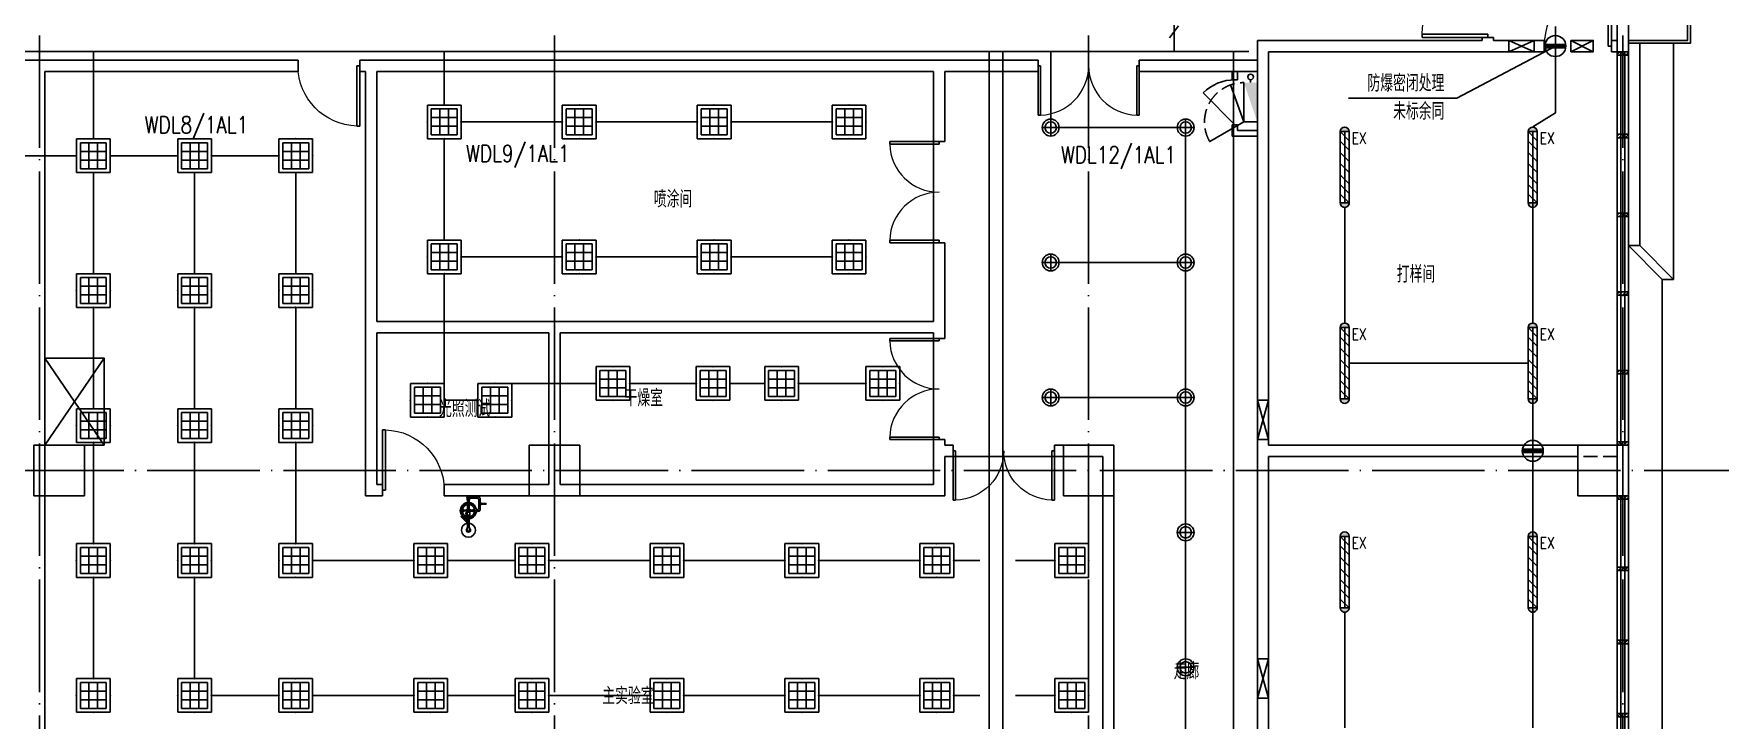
# Model space of a CAD drawing. Extents: x -621157 to 1764546, y -106808 to 741893.
# Drawn here: x 238240 to 268232, y 15558 to 27769 of the extents above; entities that cross this region are included whole.
import ezdxf
from ezdxf.enums import TextEntityAlignment as Align

# ---------------------------------------------------------------- set-up
doc = ezdxf.new("R2010")
doc.units = 0
doc.header["$LTSCALE"] = 1000
doc.header["$MEASUREMENT"] = 0
doc.linetypes.add('XREF-A-101-平面图_t3$0$DASH', pattern=[0.35, 0.25, -0.1])
doc.linetypes.add('XREF-A-101-平面图_t3$0$DOTE', pattern=[2.42, 2, -0.2, 0.02, -0.2])
for name, color, linetype in [('$TD_AUDIT_GENERATED_(12AB0F)', 3, 'Continuous'), ('0-底图', 7, 'Continuous'), ('A-吊顶图及精装修区域', 7, 'Continuous'), ('E-SIG_TEXT', 2, 'Continuous'), ('EL_LUMI', 3, 'Continuous'), ('EQUIP-照明', 3, 'Continuous'), ('I-LIGHT', 3, 'Continuous'), ('SIG_TEXT', 2, 'Continuous'), ('TEL_TEXT', 7, 'Continuous'), ('WIRE-动力', 130, 'Continuous'), ('WIRE-照明', 4, 'Continuous'), ('XREF-A-101-平面图_t3$0$1212121', 8, 'Continuous'), ('XREF-A-101-平面图_t3$0$A-COLUMN', 8, 'Continuous'), ('XREF-A-101-平面图_t3$0$A-DOTE', 8, 'Continuous'), ('XREF-A-101-平面图_t3$0$A-ROOM-CH', 8, 'Continuous'), ('XREF-A-101-平面图_t3$0$A-SEE', 8, 'Continuous'), ('XREF-A-101-平面图_t3$0$A-SURFACE', 8, 'Continuous'), ('XREF-A-101-平面图_t3$0$A-WALL', 8, 'Continuous'), ('XREF-A-101-平面图_t3$0$A-WALL-FILL', 8, 'Continuous'), ('XREF-A-101-平面图_t3$0$A-WINDOW', 8, 'Continuous'), ('XREF-A-101-平面图_t3$0$GROUND', 8, 'Continuous'), ('XREF-A-101-平面图_t3$0$I-WALL-GYPSUM', 8, 'Continuous'), ('XREF-A-101-平面图_t3$0$M-HOLE', 8, 'Continuous'), ('XREF-A-101-平面图_t3$0$P-EQUIPMENT', 8, 'Continuous'), ('XREF-A-101-平面图_t3$0$家具-实验室家具', 8, 'Continuous'), ('XREF-A-101-平面图_t3$0$水-尺寸', 8, 'Continuous')]:
    doc.layers.add(name, color=color, linetype=linetype)
doc.styles.add('_HZDXC', font='romans.shx', dxfattribs={"width": 0.8, "bigfont": 'HZDXC.shx'})
doc.styles.add('_TEL_DIM', font='SIMPLEX', dxfattribs={"width": 0.8, "height": 3.5, "bigfont": 'HZTXT'})
doc.styles.add('DIM_FONT', font='ROMANS', dxfattribs={"width": 0.8, "bigfont": 'HZDXC'})
doc.styles.get("Standard").update_dxf_attribs({"font": 'romans.shx', "bigfont": 'HZDXC.SHX'})
doc.styles.add('XREF-A-101-平面图_t3$0$-HZDXCROMANS', font='ROMANS.shx', dxfattribs={"bigfont": 'HZDXC.shx'})
doc.styles.add('XZC', font='SIMPLEX.SHX', dxfattribs={"width": 0.7, "bigfont": 'hztxt.shx'})
doc.linetypes.add('Ground', pattern='A,0.75,-0.125,[135,sr.shx,S=0.1,R=0,X=-0.15,Y=0],0.125,-0.125', length=1.125)
doc.linetypes.add('LED_LINE', pattern='A,12.7,-5.08,["LED",XZC,S=2.54,R=0,X=-2.54,Y=-1.27],-6.35', length=24.13)
doc.dimstyles.get("Standard").update_dxf_attribs({"dimscale": 100, "dimtxt": 3.5, "dimasz": 1, "dimexe": 2.5, "dimexo": 3, "dimgap": 1.5, "dimtad": 1, "dimdec": 0, "dimzin": 0, "dimdsep": 46, "dimtxsty": 'Standard', "dimblk": 'ARCHTICK', "dimcen": 0.09, "dimadec": 0, "dimazin": 0, "dimtfac": 1, "dimtdec": 0, "dimtix": 1, "dimtmove": 2, "dimatfit": 3, "dimfxl": 0, "dimtolj": 1, "dimtzin": 0, "dimarcsym": 0})

# ---------------------------------------------------------------- blocks, each defined once
blk = doc.blocks.new('XREF-A-101-平面图_t3$0$轴网')
at = {"layer": 'XREF-A-101-平面图_t3$0$A-DOTE', "linetype": 'XREF-A-101-平面图_t3$0$DOTE'}
for p, q in [((38340, -3300), (38340, 43300)), ((47500, -3300), (47500, 43300)), ((57000, -3300), (57000, 43300)), ((66500, -3300), (66500, 43300)), ((-3300, 20000), (69800, 20000))]:
    blk.add_line(p, q, dxfattribs=at)
blk = doc.blocks.new('XREF-A-101-平面图_t3$0$ROOM')
at = {"layer": 'XREF-A-101-平面图_t3$0$A-ROOM-CH', "style": 'XREF-A-101-平面图_t3$0$-HZDXCROMANS', "width": 0.6}
for tag, p in [('中文房间名称', (0, -1000)), ('英文房间名称', (0, -1500))]:
    blk.add_attdef(tag, text='', height=300, dxfattribs=at).set_placement(p, align=Align.CENTER)
blk = doc.blocks.new('XREF-A-101-平面图_t3$0$柱网1F')
at = {"layer": 'XREF-A-101-平面图_t3$0$A-COLUMN'}
for points in [[(38240, -20450), (39140, -20450), (39140, -19550), (38240, -19550)], [(47050, -20450), (47950, -20450), (47950, -19550), (47050, -19550)], [(56550, -20450), (57450, -20450), (57450, -19550), (56550, -19550)], [(65700, -20450), (66600, -20450), (66600, -19550), (65700, -19550)]]:
    blk.add_lwpolyline(points, close=True, dxfattribs=at)
blk = doc.blocks.new('_ArchTick')
at = {"color": 0, "linetype": 'ByBlock', "const_width": 0.4}
blk.add_lwpolyline([(-0.5, -0.5), (0.5, 0.5)], dxfattribs=at)
blk = doc.blocks.new('*D25423')
at = {"layer": 'Defpoints', "color": 0}
blk.add_point((0, 0), dxfattribs=at)
blk.add_point((0, 0), dxfattribs=at)
blk.add_point((0, 0), dxfattribs=at)
blk.add_point((0, 0), dxfattribs=at)
at = {"layer": 'XREF-A-101-平面图_t3$0$水-尺寸', "color": 0, "linetype": 'ByBlock', "lineweight": -2}
blk.add_line((0, 300), (0, 250), dxfattribs=at)
blk.add_line((0, 300), (0, 250), dxfattribs=at)
blk.add_arc((0, 0), 0, 180, 180, dxfattribs=at)
at = {"layer": 'XREF-A-101-平面图_t3$0$水-尺寸', "color": 0, "linetype": 'ByBlock', "lineweight": -2, "xscale": 100, "yscale": 100, "zscale": 100}
for rotation in [90, 90.00000000000001]:
    blk.add_blockref('_ArchTick', (0, 0), dxfattribs=dict(at, rotation=rotation))
at = {"layer": 'XREF-A-101-平面图_t3$0$水-尺寸', "color": 0, "insert": (0, 0), "char_height": 350, "attachment_point": 5}
blk.add_mtext('\\A1;0%%d', dxfattribs=at)
blk = doc.blocks.new('XREF-A-101-平面图_t3$0$G$C869EB286')
at = {"layer": 'XREF-A-101-平面图_t3$0$A-WINDOW'}
h = blk.add_hatch(dxfattribs=at)
h.set_pattern_fill('ANSI31', color=256, scale=25)
h.set_pattern_definition([(45, (-143.957, -89940), (-28.0633, 28.0633), [])])
h.paths.add_polyline_path([(0, 60), (200, 60), (200, 0), (0, 0)])
blk.add_lwpolyline([(0, 60), (200, 60), (200, 0), (0, 0)], close=True, dxfattribs=at)
blk = doc.blocks.new('XREF-A-101-平面图_t3$0$Shower_plan')
at = {"layer": 'XREF-A-101-平面图_t3$0$1212121'}
for p, q in [((-94, -290), (-90, -290)), ((-20, -112), (-20, -94)), ((-16, -314), (-16, -120)), ((16, -314), (16, -120)), ((20, -112), (20, -94)), ((160, -297), (160, -321)), ((164, -90), (164, -66)), ((184, -114), (208, -114)), ((184, -274), (208, -274)), ((212, -177), (208, -177)), ((212, -199), (208, -199)), ((215, -184), (220, -184)), ((215, -193), (220, -193)), ((-75, -301), (-18, -302)), ((-75, -315), (-22, -315)), ((-34, -355), (-31, -355)), ((-34, -361), (-31, -361)), ((-16, -607), (-16, -396)), ((16, -607), (16, -396)), ((75, -302), (17, -302)), ((75, -316), (22, -316)), ((94, -327), (90, -327))]:
    blk.add_line(p, q, dxfattribs=at)
for points in [[(-111, -308, -0.092425), (-109, -301, -0.095768), (-106, -295, -0.100909), (-101, -292, -0.104872), (-94, -290, -0.001591), (-94, -290, -0.100909)], [(143, -321), (184, -321, 0.414214), (208, -297), (208, -90, 0.414214), (184, -66), (23, -66)], [(143, -297), (160, -297, 0.414214), (184, -273), (184, -114, 0.414214), (160, -90), (23, -90)], [(92, -292, -0.034962), (94, -292, -0.104872), (100, -293, -0.100909), (106, -297, -0.095768), (109, -303, -0.092425), (110, -310, -0.092425)], [(-16, -530), (-128, -419, -1), (-122, -414)], [(-122, -414), (-53, -483, -1)], [(-93, -325, -0.034962), (-95, -325, -0.104872), (-101, -324, -0.100909), (-106, -320, -0.095768), (-110, -314, -0.092425), (-111, -308, -0.092425)], [(-37, -491), (-54, -491, -1), (-54, -483), (-37, -483)], [(-45, -491), (-16, -519, -1)], [(-37, -349, 0.153738), (-38, -347), (-43, -347, 0.078248), (-44, -349), (-44, -364, 0.153738), (-43, -367), (-38, -367, 0.153738), (-37, -364)], [(-23, -388), (-23, -395, 0.154019), (-19, -396), (19, -396, 0.154019), (23, -395), (23, -388)], [(110, -310, -0.092425), (109, -316, -0.095768), (105, -322, -0.100909), (100, -326, -0.104872), (94, -327, -0.001591), (94, -327, -0.100909)]]:
    blk.add_lwpolyline(points, format="xyb", dxfattribs=at)
for points in [[(-106, -308, -0.092425), (-105, -301, -0.095768), (-102, -295, -0.100909), (-96, -292, -0.104872), (-90, -290, -0.104872), (-84, -292, -0.100909), (-79, -296, -0.095768), (-75, -301, -0.092425), (-74, -308, -0.092425), (-75, -315, -0.095768), (-79, -320, -0.100909), (-84, -324, -0.104872), (-90, -325, -0.104872), (-97, -324, -0.100909), (-102, -320, -0.095768), (-105, -314, -0.092425)], [(106, -310, -0.092425), (105, -316, -0.095768), (101, -322, -0.100909), (96, -326, -0.104872), (90, -327, -0.104872), (84, -325, -0.100909), (78, -322, -0.095768), (75, -316, -0.092425), (74, -309, -0.092425), (75, -303, -0.095768), (78, -297, -0.100909), (84, -293, -0.104872), (90, -292, -0.104872), (96, -293, -0.100909), (101, -297, -0.095768), (105, -303, -0.092425)], [(221, -201), (229, -201, 0.414214), (231, -199), (231, -194, -0.414214), (232, -193), (313, -193, 0.414214), (313, -192), (313, -185, 0.414214), (313, -184), (232, -184, -0.414214), (231, -183), (231, -177, 0.414214), (229, -176), (221, -176, 0.414214), (220, -177), (220, -199, 0.414214)], [(-20, -657), (-20, -607), (20, -607), (20, -657, -1)]]:
    blk.add_lwpolyline(points, format="xyb", close=True, dxfattribs=at)
for points in [[(-22, -120), (-22, -112), (22, -112), (22, -120)], [(-37, -500), (-34, -500), (-34, -346), (-37, -346)], [(24, -388), (-24, -388), (-24, -338), (-22, -336), (22, -336), (24, -338)]]:
    blk.add_lwpolyline(points, close=True, dxfattribs=at)
for points in [[(212, -177), (214, -177), (215, -179), (215, -198), (214, -199)], [(212, -199), (214, -199), (215, -198), (215, -179), (214, -177)], [(-34, -491), (-28, -491), (-28, -483), (-34, -483)], [(-24, -371), (-31, -371), (-31, -346), (-24, -346)], [(-22, -336), (-22, -314), (22, -314), (22, -336)], [(-31, -657), (-20, -637)], [(20, -637), (31, -657), (16, -684), (-16, -684), (-31, -657)]]:
    blk.add_lwpolyline(points, dxfattribs=at)
for centre, radius in [((0, -78), 26.3), ((0, -78), 16.4), ((-60, -481), 3.91)]:
    blk.add_circle(centre, radius, dxfattribs=at)
for centre, radius, start, end in [((0, -309), 144, 96.5663, 263.4343), ((0, -309), 139, 96.804, 263.1966), ((0, -309), 111, 98.3801, 261.6205), ((0, -309), 36, 116.7475, 168.6934), ((0, -309), 18.8, 149.7809, 195.9711), ((0, -309), 144, 276.5663, 83.4343), ((0, -309), 139, 276.804, 83.1966), ((0, -309), 111, 278.6256, 81.375), ((0, -309), 36, 10.3072, 62.4104), ((0, -657), 125, 97.5816, 82.419), ((0, -309), 36, 190.3072, 231.764), ((0, -309), 18.8, 344.0295, 27.2237), ((0, -309), 36, 308.7702, 348.6934), ((0, -657), 37.5, 121.3804, 58.6121)]:
    blk.add_arc(centre, radius, start, end, dxfattribs=at)
blk = doc.blocks.new('XREF-A-101-平面图_t3$0$G$C45C07046')
at = {"layer": 'XREF-A-101-平面图_t3$0$家具-实验室家具', "color": 252, "rotation": 1.293952563271051e-08}
blk.add_blockref('XREF-A-101-平面图_t3$0$Shower_plan', (145970, 19596), dxfattribs=at)
blk = doc.blocks.new('XREF-A-101-平面图_t3$0$G$CBCE2A1B7')
at = {"layer": 'XREF-A-101-平面图_t3$0$A-SEE'}
blk.add_lwpolyline([(39490, 20450), (38440, 20450), (38440, 22000), (39490, 22000)], close=True, dxfattribs=at)
for points in [[(39490, 22000), (38440, 20450)], [(38440, 22000), (39490, 20450)]]:
    blk.add_lwpolyline(points, dxfattribs=at)
blk = doc.blocks.new('XREF-A-101-平面图_t3$0$WINDOW2DLIB$SYSLIB$00000001')
at = {"color": 0}
for points in [[(-0.5, 0.5), (-0.5, -0.5)], [(-0.5, 0.5), (0.5, 0.5)], [(0.5, -0.5), (0.5, 0.5)], [(0.5, 0.1667), (-0.5, 0.1667)], [(0.5, -0.1667), (-0.5, -0.1667)], [(-0.5, -0.5), (0.5, -0.5)]]:
    blk.add_lwpolyline(points, dxfattribs=at)
blk = doc.blocks.new('XREF-A-101-平面图_t3$0$DOOR2DLIB$SYSLIB$00000107')
at = {"color": 0}
for p, q in [((0.45, 0.975), (0.5, 0.975)), ((0.45, 0), (0.45, 0.975)), ((0.5, 0), (0.5, 0.975)), ((0.5, 0), (0.45, 0))]:
    blk.add_line(p, q, dxfattribs=at)
at = {"color": 0, "lineweight": 13}
blk.add_arc((0.475, 0), 0.975, 91.4693, 180, dxfattribs=at)
blk = doc.blocks.new('XREF-A-101-平面图_t3$0$DOOR2DLIB$SYSLIB$00000108')
at = {"color": 0}
for p, q in [((-0.5, 0), (-0.5, 0.4875)), ((-0.475, 0.4875), (-0.5, 0.4875)), ((-0.475, 0), (-0.475, 0.4875)), ((0.475, 0), (0.475, 0.4875)), ((0.475, 0.4875), (0.5, 0.4875)), ((0.5, 0), (0.5, 0.4875)), ((-0.5, 0), (-0.475, 0)), ((0.5, 0), (0.475, 0))]:
    blk.add_line(p, q, dxfattribs=at)
at = {"color": 0, "lineweight": 13}
for centre, start, end in [((-0.4875, 0), 0, 88.53072), ((0.4875, 0), 91.46928, 180)]:
    blk.add_arc(centre, 0.4875, start, end, dxfattribs=at)
blk = doc.blocks.new('XREF-A-101-平面图_t3$0$DOOR2DLIB$SYSLIB$00000101')
at = {"color": 0}
blk.add_line((0.5, 0), (-0.207, 0.707), dxfattribs=at)
blk.add_arc((0.5, 0), 1, 135, 180, dxfattribs=at)
blk = doc.blocks.new('筒灯')
at = {"color": 8}
for p, q in [((150, 0), (-150, 0)), ((0, 150), (0, -150))]:
    blk.add_line(p, q, dxfattribs=at)
blk.add_circle((0, 0), 150)
blk.add_circle((0, 0), 102, dxfattribs=at)
blk = doc.blocks.new('A$C6C935D90')
at = {"layer": 'WIRE-动力'}
blk.add_hatch(color=2, dxfattribs=at).paths.add_polyline_path([(-44, 181), (44, 181), (44, -181), (-44, -181)])
at = {"layer": 'WIRE-动力', "color": 2}
blk.add_circle((0, 0), 186, dxfattribs=at)
blk = doc.blocks.new('冷库专用灯')
h = blk.add_hatch(color=251)
h.paths.add_polyline_path([(-635, 80, 1), (-635, -80)])
h.paths.add_polyline_path([(635, 80), (635, -80, 1)])
for p, q in [((635, 80), (-635, 80)), ((-635, -80), (-635, 80)), ((635, 0), (-635, 0)), ((635, -80), (635, 80)), ((-635, -80), (635, -80))]:
    blk.add_line(p, q)
at = {"color": 7}
for p, q in [((-635, -80), (-470, 80)), ((-465, -80), (-305, 80)), ((-265, -80), (-105, 80)), ((-65, -80), (95, 80)), ((135, -80), (295, 80)), ((305, -80), (465, 80)), ((480, -80), (635, 80))]:
    blk.add_line(p, q, dxfattribs=at)
for centre, start, end in [((-635, 0), 90, 270), ((635, 0), 270, 90)]:
    blk.add_arc(centre, 80, start, end)
at = {"layer": 'EL_LUMI', "color": 251}
for centre, start, end in [((-635, 0), 358.2898, 0), ((635, 0), 180, 181.9869)]:
    blk.add_arc(centre, 80, start, end, dxfattribs=at)
blk = doc.blocks.new('$equip$00001153')
for p, q in [((-0.5, 0.5), (0.5, 0.5)), ((-0.5, -0.5), (-0.5, 0.5)), ((0.5, 0.5), (0.5, -0.5)), ((-0.385, 0.385), (0.385, 0.385)), ((-0.385, -0.385), (-0.385, 0.385)), ((-0.385, 0.128), (0.385, 0.128)), ((-0.129, 0.385), (-0.129, -0.385)), ((0.128, 0.385), (0.128, -0.385)), ((0.385, 0.385), (0.385, -0.385)), ((-0.385, -0.129), (0.385, -0.129)), ((0.385, -0.385), (-0.385, -0.385)), ((0.5, -0.5), (-0.5, -0.5))]:
    blk.add_line(p, q)
for p in [(0, 0.5), (-0.5, 0), (0.5, 0), (0, -0.5)]:
    blk.add_point(p)
at = {"layer": 'TEL_TEXT', "style": '_TEL_DIM', "flags": 1}
blk.add_attdef('A', text='', height=0.00002, dxfattribs=at).set_placement((0, 0), align=Align.MIDDLE_CENTER)
blk = doc.blocks.new('G$C47A28A43')
at = {"layer": 'EQUIP-照明', "xscale": 600.000000002794, "yscale": 600.0000000027358, "zscale": 600.0000000027285}
for p in [(45540, -13800), (47940, -13800), (50340, -13800), (52740, -13800), (39300, -14400), (41100, -14400), (42900, -14400), (45540, -16200), (47940, -16200), (50340, -16200), (52740, -16200), (39300, -16800), (41100, -16800), (42900, -16800), (48540, -18450), (50321, -18450), (51540, -18450), (53340, -18450), (45240, -18750), (46440, -18750), (39300, -19200), (41100, -19200), (42900, -19200), (39300, -21600), (41100, -21600), (42900, -21600), (45300, -21600), (47100, -21600), (49500, -21600), (51900, -21600), (54300, -21600), (56700, -21600), (39300, -24000), (41100, -24000), (42900, -24000), (45300, -24000), (47100, -24000), (49500, -24000), (51900, -24000), (54300, -24000), (56700, -24000)]:
    blk.add_blockref('$equip$00001153', p, dxfattribs=at)
blk = doc.blocks.new('XREF-A-101-平面图_t3$0$单出口消火栓新')
for p, q in [((-240, 700), (-846.2, 1050)), ((-479.4, 42.2), (-240, 700)), ((-240, 0), (-240, 700)), ((-240, 700), (0, 700))]:
    blk.add_line(p, q)
at = {"color": 0, "linetype": 'XREF-A-101-平面图_t3$0$DASH'}
blk.add_arc((-240, 700), 700, 150, 270, dxfattribs=at)
blk.add_solid([(-240, 0), (0, 0), (0, 700)])
at = {"layer": 'XREF-A-101-平面图_t3$0$水-尺寸', "linetype": 'ByBlock'}
dim = blk.add_angular_dim_3p(base=(0, 0), center=(0, 0), p1=(0, 0), p2=(0, 0), dimstyle='Standard', dxfattribs=at)
dim.commit()
dim.dimension.update_dxf_attribs({"geometry": '*D25423', "text_midpoint": (0, 0)})
blk = doc.blocks.new('*U25256')
at = {"layer": 'XREF-A-101-平面图_t3$0$P-EQUIPMENT', "color": 10}
blk.add_line((0, 120), (50, 120), dxfattribs=at)
at = {"layer": 'XREF-A-101-平面图_t3$0$P-EQUIPMENT'}
blk.add_circle((100, 120), 50, dxfattribs=at)
at = {"layer": 'XREF-A-101-平面图_t3$0$P-EQUIPMENT', "xscale": -1, "rotation": 90}
blk.add_blockref('XREF-A-101-平面图_t3$0$单出口消火栓新', (0, 0), dxfattribs=at)
blk = doc.blocks.new('XREF-A-101-平面图_t3$0$G$C156FCA62')
at = {"layer": 'XREF-A-101-平面图_t3$0$P-EQUIPMENT', "rotation": 90.00000000000001}
blk.add_blockref('*U25256', (60000, 26900), dxfattribs=at)
blk = doc.blocks.new('*U25374')
at = {"layer": 'XREF-A-101-平面图_t3$0$P-EQUIPMENT', "color": 10}
blk.add_line((0, 120), (50, 120), dxfattribs=at)
at = {"layer": 'XREF-A-101-平面图_t3$0$P-EQUIPMENT'}
blk.add_circle((100, 120), 50, dxfattribs=at)
at = {"layer": 'XREF-A-101-平面图_t3$0$P-EQUIPMENT', "xscale": -1, "rotation": 90}
blk.add_blockref('XREF-A-101-平面图_t3$0$单出口消火栓新', (0, 0), dxfattribs=at)
blk = doc.blocks.new('XREF-A-101-平面图_t3$0$G$C646F86AA')
at = {"layer": 'XREF-A-101-平面图_t3$0$P-EQUIPMENT', "rotation": 90.00000000000001}
blk.add_blockref('*U25374', (60000, 26900), dxfattribs=at)
blk = doc.blocks.new('XREF-A-101-平面图_t3')
at = {"layer": 'XREF-A-101-平面图_t3$0$A-SEE', "linetype": 'XREF-A-101-平面图_t3$0$DASH'}
blk.add_lwpolyline([(247200, 41200), (247200, 41200), (267700, 41200), (267700, 27600), (267700, 27600)], dxfattribs=at)
blk.add_lwpolyline([(260200, 12250), (266400, 12250), (266400, 20250), (260200, 20250)], close=True, dxfattribs=at)
at = {"layer": 'XREF-A-101-平面图_t3$0$A-SURFACE'}
for points in [[(266600, 27600), (267700, 27600), (267700, 28200), (266600, 30500), (266400, 30500), (266400, 30450)], [(266600, 27650), (267650, 27650), (267650, 28189), (266568, 30450), (266450, 30450)]]:
    blk.add_lwpolyline(points, dxfattribs=at)
at = {"layer": 'XREF-A-101-平面图_t3$0$A-WALL'}
for p, q in [((260000, 27200), (260000, 27650)), ((260000, 27650), (264000, 27650)), ((264000, 27700), (264000, 27650)), ((264200, 27700), (264200, 27650)), ((264200, 27650), (265100, 27650)), ((266300, 27650), (266400, 27650)), ((266400, 27650), (266400, 27450)), ((234650, 27300), (238340, 27300)), ((238340, 27300), (242940, 27300)), ((244040, 27300), (244240, 27300)), ((244240, 27300), (254340, 27300)), ((254340, 27300), (256100, 27300)), ((257900, 27300), (260000, 27300)), ((260200, 27200), (260200, 27450)), ((260200, 27450), (264100, 27450)), ((264100, 27450), (265100, 27450)), ((266300, 27450), (266400, 27450)), ((238440, 23950), (238440, 27100)), ((238440, 27100), (242940, 27100)), ((244040, 27100), (244140, 27100)), ((244140, 22550), (244140, 27100)), ((244340, 22650), (244340, 27100)), ((244340, 27100), (254240, 27100)), ((254240, 27100), (254240, 25850)), ((254440, 27100), (256100, 27100)), ((254440, 27100), (254440, 25850)), ((257900, 27100), (260000, 27100)), ((260000, 20350), (260000, 27200)), ((260200, 20450), (260200, 27200)), ((254240, 24050), (254240, 22650)), ((254440, 24050), (254440, 22550)), ((238440, 14700), (238440, 23950)), ((244140, 19550), (244140, 22550)), ((244340, 22650), (247500, 22650)), ((247500, 22650), (254240, 22650)), ((254440, 22550), (254440, 22350)), ((244340, 19750), (244340, 22450)), ((244340, 22450), (247400, 22450)), ((247400, 19750), (247400, 22450)), ((247600, 22450), (254240, 22450)), ((247600, 19750), (247600, 22450)), ((254240, 22450), (254240, 22350)), ((254240, 20550), (254240, 20350)), ((254440, 20550), (254440, 20450)), ((254440, 20450), (254590, 20450)), ((256390, 20450), (257450, 20450)), ((257450, 20450), (257450, 9550)), ((265700, 20450), (260200, 20450)), ((265700, 20250), (265700, 20450)), ((254240, 20350), (254240, 19750)), ((254440, 20250), (254590, 20250)), ((254440, 20250), (254440, 19550)), ((256390, 20250), (257250, 20250)), ((257250, 20250), (257250, 9750)), ((260000, 12150), (260000, 20350)), ((265700, 20250), (260200, 20250)), ((260200, 12250), (260200, 20250)), ((244140, 19550), (244440, 19550)), ((244340, 19750), (244440, 19750)), ((245540, 19750), (247400, 19750)), ((245540, 19550), (247500, 19550)), ((247500, 19550), (254440, 19550)), ((247600, 19750), (254240, 19750))]:
    blk.add_line(p, q, dxfattribs=at)
for points in [[(264200, 27700), (264000, 27700)], [(265100, 27650), (265100, 27450)], [(266300, 27650), (266300, 27450)], [(242940, 27300), (242940, 27100)], [(244040, 27300), (244040, 27100)], [(256100, 27300), (256100, 27100)], [(257900, 27300), (257900, 27100)], [(254440, 25850), (254240, 25850)], [(254440, 24050), (254240, 24050)], [(254440, 22350), (254240, 22350)], [(254440, 20550), (254240, 20550)], [(254590, 20450), (254590, 20250)], [(256390, 20450), (256390, 20250)], [(244440, 19750), (244440, 19550)], [(245540, 19750), (245540, 19550)]]:
    blk.add_lwpolyline(points, dxfattribs=at)
at = {"layer": 'XREF-A-101-平面图_t3$0$A-WALL-FILL', "color": 171}
for p, q in [((266400, 27450), (266400, 30500)), ((266600, 27450), (266600, 30500)), ((266400, 19550), (266400, 20450)), ((266600, 19550), (266600, 20450))]:
    blk.add_line(p, q, dxfattribs=at)
for points in [[(266400, 27450), (266600, 27450)], [(266400, 20450), (266600, 20450)], [(266400, 19550), (266600, 19550)]]:
    blk.add_lwpolyline(points, dxfattribs=at)
at = {"layer": 'XREF-A-101-平面图_t3$0$A-WINDOW'}
for p, q in [((254240, 25850), (254240, 24050)), ((254240, 22350), (254240, 20550)), ((254590, 20250), (256390, 20250))]:
    blk.add_line(p, q, dxfattribs=at)
at = {"layer": 'XREF-A-101-平面图_t3$0$GROUND'}
for p, q in [((266800, 27600), (266800, 24000)), ((267400, 27600), (266800, 27600)), ((267400, 27600), (267400, 23400)), ((266800, 24000), (266600, 24000)), ((266600, 24000), (266600, 4250)), ((267200, 23400), (266600, 24000)), ((267400, 23400), (266800, 24000)), ((267400, 23400), (267200, 23400)), ((267200, 23400), (267200, 4850))]:
    blk.add_line(p, q, dxfattribs=at)
at = {"layer": 'XREF-A-101-平面图_t3$0$I-WALL-GYPSUM'}
for p, q in [((259550, 26950), (259550, 27100)), ((259550, 27100), (259650, 27100)), ((259650, 26950), (259650, 27100)), ((259550, 25950), (259550, 26150)), ((259650, 26050), (259650, 26150)), ((260000, 25950), (259550, 25950)), ((260000, 26050), (259650, 26050)), ((260000, 25950), (260000, 26050))]:
    blk.add_line(p, q, dxfattribs=at)
for points in [[(259550, 26950), (259650, 26950)], [(259550, 26150), (259650, 26150)]]:
    blk.add_lwpolyline(points, dxfattribs=at)
at = {"layer": 'XREF-A-101-平面图_t3$0$M-HOLE'}
for points in [[(264475, 27450), (264925, 27450), (264925, 27650), (264475, 27650)], [(265575, 27650), (265975, 27650), (265975, 27450), (265575, 27450)], [(260200, 20550), (260200, 21250), (260000, 21250), (260000, 20550)], [(260200, 15950), (260200, 16650), (260000, 16650), (260000, 15950)]]:
    blk.add_lwpolyline(points, close=True, dxfattribs=at)
for points in [[(264475, 27650), (264925, 27450)], [(264925, 27650), (264475, 27450)], [(265575, 27450), (265975, 27650)], [(265575, 27650), (265975, 27450)], [(260000, 20550), (260200, 21250)], [(260000, 21250), (260200, 20550)], [(260000, 15950), (260200, 16650)], [(260000, 16650), (260200, 15950)]]:
    blk.add_lwpolyline(points, dxfattribs=at)
for name, p in [('XREF-A-101-平面图_t3$0$G$C156FCA62', (200000, 0)), ('XREF-A-101-平面图_t3$0$G$C646F86AA', (200000, 0)), ('XREF-A-101-平面图_t3$0$G$C646F86AA', (200000, 0)), ('XREF-A-101-平面图_t3$0$G$C45C07046', (100000, 0)), ('XREF-A-101-平面图_t3$0$G$CBCE2A1B7', (200000, 0))]:
    blk.add_blockref(name, p)
at = {"layer": 'XREF-A-101-平面图_t3$0$A-COLUMN'}
blk.add_blockref('XREF-A-101-平面图_t3$0$柱网1F', (200000, 40000), dxfattribs=at)
at = {"layer": 'XREF-A-101-平面图_t3$0$A-DOTE'}
blk.add_blockref('XREF-A-101-平面图_t3$0$轴网', (200000, 0), dxfattribs=at)
at = {"layer": 'XREF-A-101-平面图_t3$0$A-ROOM-CH'}
ref = blk.add_blockref('XREF-A-101-平面图_t3$0$ROOM', (249609, 25678), dxfattribs=at)
ref.add_attrib('中文房间名称', '喷涂间', dxfattribs={"height": 300, "style": 'XREF-A-101-平面图_t3$0$-HZDXCROMANS', "width": 0.8}).set_placement((249609, 24678), align=Align.CENTER)
ref = blk.add_blockref('XREF-A-101-平面图_t3$0$ROOM', (262821, 24341), dxfattribs=at)
ref.add_attrib('中文房间名称', '打样间', dxfattribs={"height": 300, "style": 'XREF-A-101-平面图_t3$0$-HZDXCROMANS', "width": 0.8}).set_placement((262821, 23341), align=Align.CENTER)
ref = blk.add_blockref('XREF-A-101-平面图_t3$0$ROOM', (249088, 22140), dxfattribs=at)
ref.add_attrib('中文房间名称', '干燥室', dxfattribs={"height": 300, "style": 'XREF-A-101-平面图_t3$0$-HZDXCROMANS', "width": 0.8}).set_placement((249088, 21140), align=Align.CENTER)
ref = blk.add_blockref('XREF-A-101-平面图_t3$0$ROOM', (245903, 21952), dxfattribs=at)
ref.add_attrib('中文房间名称', '光照测试', dxfattribs={"height": 300, "style": 'XREF-A-101-平面图_t3$0$-HZDXCROMANS', "width": 0.8}).set_placement((245903, 20952), align=Align.CENTER)
ref = blk.add_blockref('XREF-A-101-平面图_t3$0$ROOM', (258742, 17284), dxfattribs=at)
ref.add_attrib('中文房间名称', '走廊', dxfattribs={"height": 300, "style": 'XREF-A-101-平面图_t3$0$-HZDXCROMANS', "width": 0.8}).set_placement((258742, 16284), align=Align.CENTER)
ref = blk.add_blockref('XREF-A-101-平面图_t3$0$ROOM', (248807, 16841), dxfattribs=at)
ref.add_attrib('中文房间名称', '主实验室', dxfattribs={"height": 300, "style": 'XREF-A-101-平面图_t3$0$-HZDXCROMANS', "width": 0.8}).set_placement((248807, 15841), align=Align.CENTER)
at = {"layer": 'XREF-A-101-平面图_t3$0$A-WINDOW'}
for name, p, xscale, yscale, zscale, rotation in [('XREF-A-101-平面图_t3$0$DOOR2DLIB$SYSLIB$00000107', (264100, 28300), 1200, -1200, 1200, 270.0000000000008), ('XREF-A-101-平面图_t3$0$WINDOW2DLIB$SYSLIB$00000001', (266500, 23950), 6999.999999946682, 200, 6999.999999946682, 90), ('XREF-A-101-平面图_t3$0$DOOR2DLIB$SYSLIB$00000101', (259600, 26550), -800, 800, -800, 90), ('XREF-A-101-平面图_t3$0$DOOR2DLIB$SYSLIB$00000108', (254340, 24950), -1800, -1800, -1800, 270.0000000000008), ('XREF-A-101-平面图_t3$0$DOOR2DLIB$SYSLIB$00000108', (254340, 21450), -1800, -1800, -1800, 270.0000000000008), ('XREF-A-101-平面图_t3$0$WINDOW2DLIB$SYSLIB$00000001', (266500, 14950), 9200.000000335625, 200, 9200.000000335625, 90)]:
    blk.add_blockref(name, p, dxfattribs=dict(at, xscale=xscale, yscale=yscale, zscale=zscale, rotation=rotation))
for name, p, xscale, yscale, zscale in [('XREF-A-101-平面图_t3$0$DOOR2DLIB$SYSLIB$00000107', (265700, 27550), 1200, 1200, 1200), ('XREF-A-101-平面图_t3$0$DOOR2DLIB$SYSLIB$00000107', (243490, 27200), 1100, -1100, 1100), ('XREF-A-101-平面图_t3$0$DOOR2DLIB$SYSLIB$00000108', (257000, 27200), -1800, -1800, -1800), ('XREF-A-101-平面图_t3$0$DOOR2DLIB$SYSLIB$00000107', (244990, 19650), -1100, 1100, -1100), ('XREF-A-101-平面图_t3$0$DOOR2DLIB$SYSLIB$00000108', (255490, 20350), 1800, -1800, 1800)]:
    blk.add_blockref(name, p, dxfattribs=dict(at, xscale=xscale, yscale=yscale, zscale=zscale))
at = {"layer": 'XREF-A-101-平面图_t3$0$A-WINDOW', "rotation": 180}
for p in [(266600, 27450), (266600, 25980), (266600, 24580), (266600, 23180), (266600, 21780), (266600, 20510), (266600, 19550), (266600, 18280), (266600, 16980), (266600, 15680)]:
    blk.add_blockref('XREF-A-101-平面图_t3$0$G$C869EB286', p, dxfattribs=at)

msp = doc.modelspace()

# ---------------------------------------------------------------- block references
at = {"layer": '0-底图'}
msp.add_blockref('XREF-A-101-平面图_t3', (0, 0), dxfattribs=at)

# ---------------------------------------------------------------- next in the draw order: linework, layer by layer
at = {"layer": 'E-SIG_TEXT', "linetype": 'Continuous'}
for points in [[(263545, 26622), (265300, 27550)], [(261621, 26622), (263545, 26622), (263545, 26622)]]:
    msp.add_lwpolyline(points, dxfattribs=at)
at = {"layer": 'SIG_TEXT', "linetype": 'Ground'}
msp.add_lwpolyline([(258439, 27698), (258598, 27907)], dxfattribs=at)
at = {"layer": 'WIRE-照明'}
for points, format in [([(205937, 33662, 30, 30, 0), (203129, 33662, 30, 30, 0.414214), (203079, 33612, 30, 30, 0), (203079, 27504, 30, 30, 0.414214), (203129, 27454, 30, 30, 0), (259849, 27454, 30, 30, 0)], "xyseb"), ([(258518, 27454), (258518, 28050, -0.414214), (258568, 28100), (265220, 28100)], "xyb"), ([(259577, 27454), (259577, 8478, 0.414214), (259627, 8428), (264760, 8428)], "xyb")]:
    msp.add_lwpolyline(points, format=format, dxfattribs=at)
for points in [[(265300, 27899), (265300, 26362), (264900, 26114)], [(239300, 25900), (239300, 27454)], [(245540, 26500), (245540, 27454)], [(255230, 13868), (255230, 27454)], [(255472, 27454), (255472, 13998), (256400, 13600), (256400, 13600)], [(256325, 26250), (256325, 27454)], [(245840, 26200), (247640, 26200)], [(248240, 26200), (250040, 26200)], [(250640, 26200), (252440, 26200)], [(256475, 26100), (258575, 26100)], [(245540, 25900), (245540, 24100)], [(258725, 25950), (258725, 23850)], [(237650, 25600), (239000, 25600)], [(239600, 25600), (240800, 25600)], [(241400, 25600), (242600, 25600)], [(239300, 25300), (239300, 23500)], [(241100, 25300), (241100, 23500)], [(242900, 25300), (242900, 23500)], [(264898, 22623), (264898, 25144)], [(261554, 24679), (261554, 22624)], [(245840, 23800), (247640, 23800)], [(248240, 23800), (250040, 23800)], [(250640, 23800), (252440, 23800)], [(256475, 23700), (258575, 23700)], [(245540, 23500), (245540, 21550)], [(258725, 23550), (258725, 21450)], [(239300, 22900), (239300, 21100)], [(241100, 22900), (241100, 21100)], [(242900, 22900), (242900, 21100)], [(261634, 21909), (264818, 21909)], [(264898, 18553), (264898, 21644)], [(248240, 21550), (246740, 21550)], [(248840, 21550), (250021, 21550)], [(250621, 21550), (251240, 21550)], [(251840, 21550), (253040, 21550)], [(256475, 21300), (258575, 21300)], [(245540, 21250), (246140, 21250)], [(258725, 21150), (258725, 19050)], [(239300, 20500), (239300, 18700)], [(241100, 20500), (241100, 18700)], [(242900, 20500), (242900, 18700)], [(258725, 18750), (258725, 16650)], [(243200, 18400), (245000, 18400)], [(245600, 18400), (246800, 18400)], [(247400, 18400), (249200, 18400)], [(249800, 18400), (251600, 18400)], [(252200, 18400), (254000, 18400)], [(254600, 18400), (255067, 18400)], [(255697, 18400), (256400, 18400)], [(239300, 18100), (239300, 16300)], [(241100, 18100), (241100, 16300)], [(264898, 15423), (264898, 17944)], [(261554, 17479), (261554, 15424)], [(258725, 16350), (258725, 14250)], [(241400, 16000), (242600, 16000)], [(243200, 16000), (245000, 16000)], [(245600, 16000), (246800, 16000)], [(247400, 16000), (249200, 16000)], [(249800, 16000), (251600, 16000)], [(252200, 16000), (254000, 16000)], [(254600, 16000), (255067, 16000)], [(255697, 16000), (256400, 16000)]]:
    msp.add_lwpolyline(points, dxfattribs=at)

# ---------------------------------------------------------------- next in the draw order: block references
at = {"layer": '$TD_AUDIT_GENERATED_(12AB0F)', "color": 251, "rotation": 270}
for p in [(261554, 25394), (264898, 25394), (261554, 21909), (264898, 21909), (261554, 18194), (264898, 18194)]:
    msp.add_blockref('冷库专用灯', p, dxfattribs=at)
at = {"layer": 'A-吊顶图及精装修区域', "color": 2}
msp.add_blockref('G$C47A28A43', (200000, 40000), dxfattribs=at)
at = {"layer": 'I-LIGHT', "linetype": 'LED_LINE', "ltscale": 0.5, "rotation": 180}
for p in [(256325, 26100), (258725, 26100), (256325, 23700), (258725, 23700), (256325, 21300), (258725, 21300), (258725, 18900), (258725, 16500)]:
    msp.add_blockref('筒灯', p, dxfattribs=at)
at = {"layer": 'WIRE-动力', "color": 130}
for p, rotation in [((265300, 27550), 90), ((264898, 20350), 270)]:
    msp.add_blockref('A$C6C935D90', p, dxfattribs=dict(at, rotation=rotation))

# ---------------------------------------------------------------- next in the draw order: texts
at = {"layer": 'E-SIG_TEXT', "linetype": 'Continuous', "style": '_HZDXC', "width": 0.8}
for s, p in [('防爆密闭处理', (263326, 26740)), ('未标余同', (263326, 26240))]:
    msp.add_text(s, height=300, dxfattribs=at).set_placement(p, align=Align.RIGHT)
at = {"layer": 'SIG_TEXT', "color": 2, "style": 'DIM_FONT', "width": 0.8}
for s, p in [('WDL8/1AL1', (242055, 25999)), ('WDL9/1AL1', (247770, 25489)), ('WDL12/1AL1', (258555, 25465))]:
    msp.add_text(s, height=300, dxfattribs=at).set_placement(p, align=Align.RIGHT)
at = {"layer": 'SIG_TEXT', "style": 'DIM_FONT', "width": 0.8}
for p in [(261674, 25812), (265018, 25812), (261674, 22327), (265018, 22327), (261674, 18612), (265018, 18612)]:
    msp.add_text('EX', height=200, dxfattribs=at).set_placement(p)

doc.saveas('drawing.dxf')
